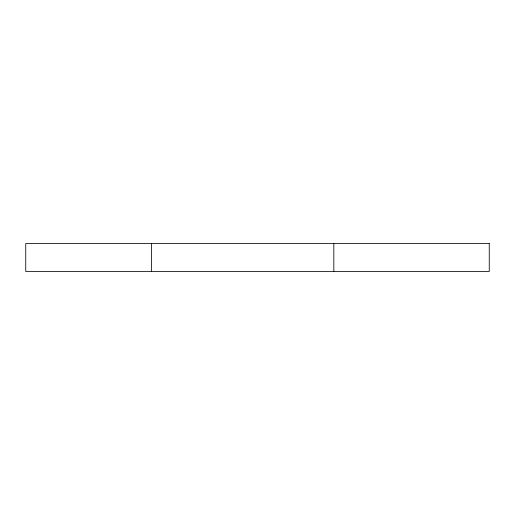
<?xml version="1.0" encoding="UTF-8"?>
<svg xmlns="http://www.w3.org/2000/svg" width="515" height="515" viewBox="0 0 515 515"><rect width="100%" height="100%" fill="white"/><g stroke="black" fill="none" stroke-linecap="round" stroke-linejoin="round"><path stroke-width="0.77" d="M333.823 243.537L333.823 271.463M151.423 243.537L151.423 271.463M489.25 243.537L25.75 243.537L25.75 271.463L489.25 271.463L489.25 243.537"/></g></svg>
